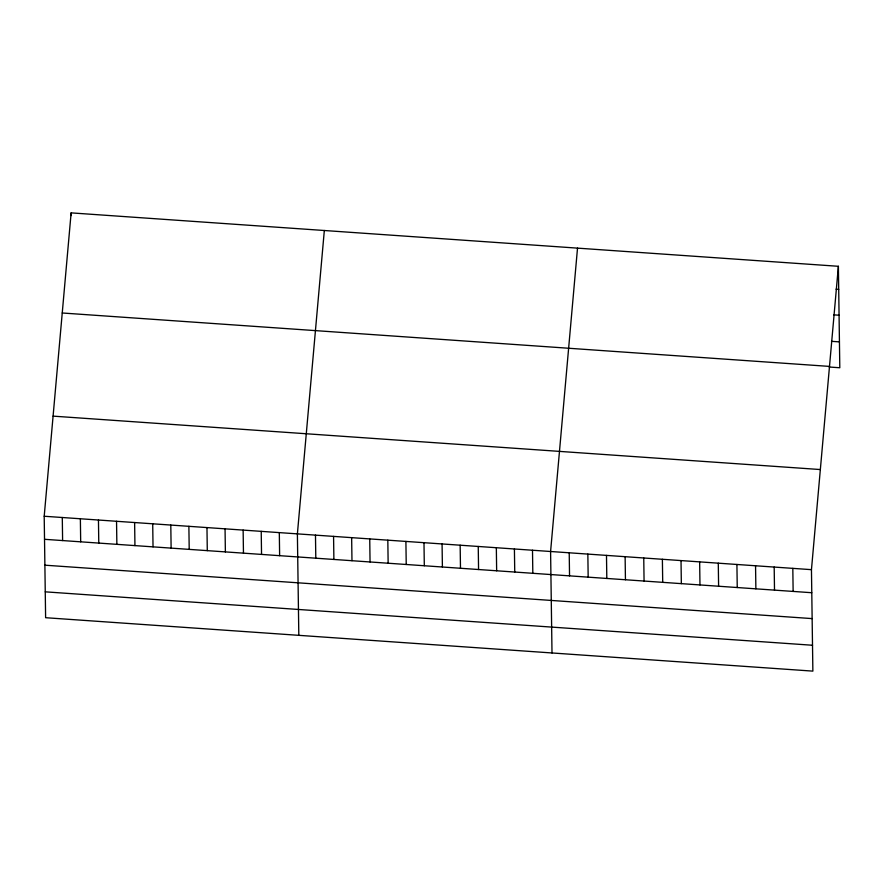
<?xml version="1.0" encoding="UTF-8"?>
<svg xmlns="http://www.w3.org/2000/svg" width="884" height="884" viewBox="0 0 884 884"><rect width="100%" height="100%" fill="white"/><g stroke="black" fill="none" stroke-linecap="round" stroke-linejoin="round"><path stroke-width="1.33" d="M838.386 266.294L811.457 569.661L812.871 671.122L45.614 617.706L44.2 516.245L71.129 212.878L838.386 266.294L839.8 367.755L829.148 367.015M324.329 230.503L297.389 533.881L298.814 635.342M577.517 248.128L550.588 551.505L552.003 652.967M836.043 289.167L838.706 289.355M833.745 314.848L839.071 315.223M831.457 341.323L839.435 341.876M62.245 312.991L829.49 366.407M53.084 416.132L820.341 469.548M44.2 516.245L811.457 569.661M44.52 539.306L811.777 592.722M44.885 565.185L812.131 618.601M45.261 591.838L812.506 645.254M792.815 568.368L793.136 591.429M774.185 567.064L774.506 590.125M755.555 565.771L755.875 588.832M736.913 564.478L737.245 587.54M718.283 563.174L718.604 586.236M699.653 561.881L699.973 584.943M681.023 560.578L681.343 583.639M662.381 559.285L662.713 582.346M643.751 557.992L644.071 581.053M625.121 556.688L625.441 579.749M606.49 555.395L606.811 578.456M587.849 554.091L588.169 577.153M569.219 552.798L569.539 575.86M532.5 550.246L532.82 573.307M514.411 548.986L514.742 572.047M496.333 547.726L496.653 570.788M478.244 546.467L478.564 569.528M460.155 545.207L460.487 568.268M442.077 543.947L442.398 567.009M423.988 542.688L424.309 565.749M405.9 541.428L406.231 564.489M387.822 540.168L388.142 563.23M369.733 538.909L370.053 561.97M351.644 537.649L351.976 560.71M333.566 536.389L333.887 559.45M315.478 535.129L315.798 558.202M279.311 532.621L279.631 555.682M261.222 531.361L261.542 554.423M243.133 530.102L243.465 553.163M225.055 528.842L225.376 551.903M206.966 527.582L207.287 550.644M188.878 526.323L189.209 549.384M170.8 525.063L171.12 548.124M152.711 523.803L153.031 546.865M134.622 522.543L134.943 545.605M116.544 521.284L116.865 544.345M98.455 520.024L98.776 543.085M80.367 518.764L80.687 541.826M71.129 212.878L71.173 215.585M62.289 517.505L62.609 540.566"/></g></svg>
